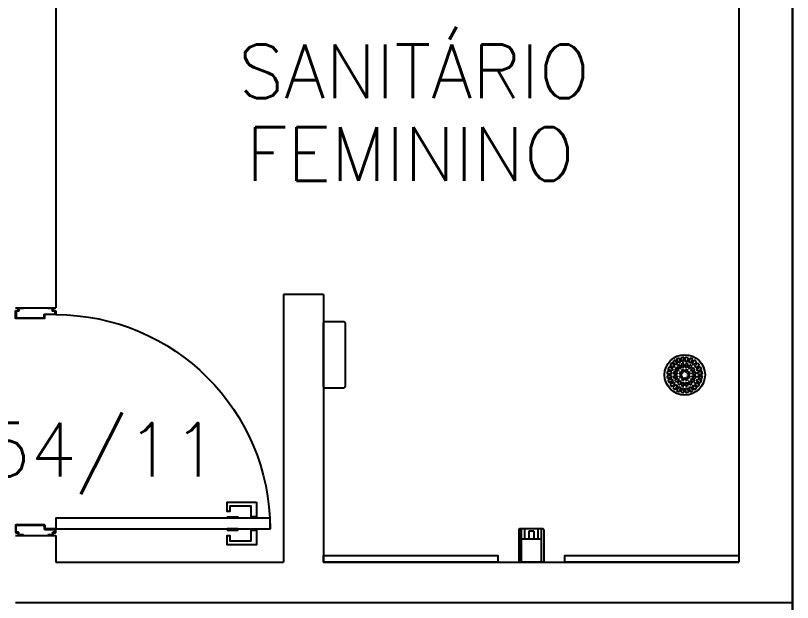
# Model space of a CAD drawing. Header units: millimetres. Extents: x 1887 to 2405, y 1100 to 1335.
# Drawn here: x 2115.51 to 2118.41, y 1239.848 to 1242.041 of the extents above; entities that cross this region are included whole.
import ezdxf

# ---------------------------------------------------------------- set-up
doc = ezdxf.new("R2010")
doc.units = ezdxf.units.MM
doc.linetypes.add('HIDDEN', pattern=[0.375, 0.25, -0.125])
for name, color, linetype in [('AR- ALV1', 235, 'Continuous'), ('AR-ALV', 2, 'Continuous'), ('AR-LOUCAS', 1, 'Continuous'), ('AR-PIS', 1, 'Continuous'), ('AR-PORTA', 1, 'Continuous'), ('ENDEREÇO', 2, 'Continuous'), ('HE_TIGRECAD', 1, 'Continuous'), ('maçaneta', 1, 'Continuous'), ('mov', 1, 'Continuous'), ('PM-PERFIL U-C', 2, 'Continuous'), ('pm1', 2, 'Continuous'), ('TEXTO', 2, 'Continuous'), ('WC-PROJ', 1, 'HIDDEN'), ('WC1', 1, 'Continuous'), ('WC2', 1, 'Continuous')]:
    doc.layers.add(name, color=color, linetype=linetype)
doc.styles.add('UNB-100', font='simplex.shx', dxfattribs={"height": 0.2})
doc.styles.add('UNB1-100', font='simplex.shx', dxfattribs={"height": 0.2})

# ---------------------------------------------------------------- blocks, each defined once
blk = doc.blocks.new('PM3')
at = {"layer": 'maçaneta'}
for points in [[(0.02, 0.825), (-0.035, 0.825), (-0.035, 0.715), (0, 0.715), (0, 0.725), (-0.02, 0.725), (-0.02, 0.8035, -0.414214), (-0.0185, 0.805), (0.02, 0.805)], [(0.125, 0.825), (0.07, 0.825), (0.07, 0.805), (0.1085, 0.805, -0.414214), (0.11, 0.8035), (0.11, 0.725), (0.09, 0.725), (0.09, 0.715), (0.125, 0.715)]]:
    blk.add_lwpolyline(points, format="xyb", close=True, dxfattribs=at)
for points in [[(0.02, 0.715), (0.02, 0.755), (0.025, 0.755), (0.025, 0.715)], [(0.07, 0.715), (0.07, 0.755), (0.065, 0.755), (0.065, 0.715)]]:
    blk.add_lwpolyline(points, close=True, dxfattribs=at)
at = {"layer": 'mov'}
blk.add_arc((0.025, 0.075), 0.8, 0, 90, dxfattribs=at)
at = {"layer": 'PM-PERFIL U-C'}
for p, q in [((0, 0.045), (0, 0.0635)), ((0.0015, 0.065), (0.01, 0.065)), ((0.002, 0.063), (0.002, 0.045)), ((0.0105, 0.063), (0.002, 0.063)), ((0.01, 0.065), (0.01, 0.0735)), ((0.0115, 0.075), (0.0235, 0.075)), ((0.012, 0.073), (0.012, 0.0645)), ((0.023, 0.073), (0.012, 0.073)), ((0.023, 0.0335), (0.023, 0.073)), ((0.025, 0.0735), (0.025, 0.034)), ((0.825, 0.0735), (0.825, 0.034)), ((0.8385, 0.075), (0.8265, 0.075)), ((0.827, 0.073), (0.838, 0.073)), ((0.827, 0.0335), (0.827, 0.073)), ((0.838, 0.073), (0.838, 0.0645)), ((0.8395, 0.063), (0.848, 0.063)), ((0.84, 0.065), (0.84, 0.0735)), ((0.8485, 0.065), (0.84, 0.065)), ((0.848, 0.063), (0.848, 0.045)), ((0.85, 0.045), (0.85, 0.0635)), ((0.002, 0.045), (0, 0.045)), ((0.038, 0.032), (0.0245, 0.032)), ((0.0385, 0.034), (0.025, 0.034)), ((0.038, 0.032), (0.038, -0.073)), ((0.04, 0.0325), (0.04, -0.0735)), ((0.81, 0.0325), (0.81, -0.0735)), ((0.8115, 0.034), (0.825, 0.034)), ((0.812, 0.032), (0.8255, 0.032)), ((0.812, 0.032), (0.812, -0.073)), ((0.848, 0.045), (0.85, 0.045)), ((0, -0.045), (0.002, -0.045)), ((0, -0.0635), (0, -0.045)), ((0.002, -0.045), (0.002, -0.063)), ((0.85, -0.045), (0.848, -0.045)), ((0.848, -0.045), (0.848, -0.063)), ((0.85, -0.0635), (0.85, -0.045)), ((0.01, -0.065), (0.0015, -0.065)), ((0.002, -0.063), (0.0105, -0.063)), ((0.01, -0.0735), (0.01, -0.065)), ((0.0385, -0.075), (0.0115, -0.075)), ((0.012, -0.0645), (0.012, -0.073)), ((0.012, -0.073), (0.038, -0.073)), ((0.8115, -0.075), (0.8385, -0.075)), ((0.838, -0.073), (0.812, -0.073)), ((0.838, -0.0645), (0.838, -0.073)), ((0.848, -0.063), (0.8395, -0.063)), ((0.84, -0.0735), (0.84, -0.065)), ((0.84, -0.065), (0.8485, -0.065))]:
    blk.add_line(p, q, dxfattribs=at)
for centre, start, end in [((0.0015, 0.0635), 90, 180), ((0.0115, 0.0735), 90, 180), ((0.0105, 0.0645), 270, 0), ((0.0235, 0.0735), 360, 90), ((0.8265, 0.0735), 90, 180), ((0.8395, 0.0645), 180, 270), ((0.8385, 0.0735), 0, 90), ((0.8485, 0.0635), 0, 90), ((0.0245, 0.0335), 180, 270), ((0.0385, 0.0325), 0, 90), ((0.8115, 0.0325), 90, 180), ((0.8255, 0.0335), 270, 0), ((0.0015, -0.0635), 180, 270), ((0.0115, -0.0735), 180, 270), ((0.0105, -0.0645), 0, 90), ((0.0385, -0.0735), 269.9386, 0), ((0.8115, -0.0735), 180, 270.0614), ((0.8395, -0.0645), 90, 180), ((0.8385, -0.0735), 270, 0), ((0.8485, -0.0635), 270, 0)]:
    blk.add_arc(centre, 0.0015, start, end, dxfattribs=at)
at = {"layer": 'pm1'}
blk.add_lwpolyline([(0.065, 0.875), (0.065, 0.075), (0.025, 0.075), (0.025, 0.875)], close=True, dxfattribs=at)
blk = doc.blocks.new('TLHR-01p')
at = {"layer": 'WC1', "color": 1}
blk.add_lwpolyline([(-0.117, 0.08), (0.117, 0.08, -0.414214), (0.125, 0.072), (0.125, 0.008, -0.414214), (0.117, 0), (-0.117, 0, -0.414214), (-0.125, 0.008), (-0.125, 0.072, -0.414214)], format="xyb", close=True, dxfattribs=at)
blk = doc.blocks.new('SBSPRAY-P')
at = {"layer": 'WC1', "color": 1}
for p, q in [((-0.0444, 0), (0.0444, 0)), ((-0.0469, -0.122), (-0.0469, -0.0025)), ((-0.0376, -0.0025), (-0.0376, -0.122)), ((0.0376, -0.122), (0.0376, -0.0025)), ((0.0376, -0.0025), (0.0376, -0.122)), ((0.0469, -0.122), (0.0469, -0.0025)), ((-0.0376, -0.0861), (0.0376, -0.0861)), ((-0.0444, -0.1245), (0.0444, -0.1245))]:
    blk.add_line(p, q, dxfattribs=at)
for centre, start, end in [((-0.0444, -0.0025), 90, 180), ((0.0444, -0.0025), 0, 90), ((-0.0351, -0.0025), 90, 180), ((0.0351, -0.0025), 0, 90), ((-0.0444, -0.122), 180, 270), ((-0.0351, -0.122), 180, 270), ((0.0351, -0.122), 270, 360), ((0.0444, -0.122), 270, 0)]:
    blk.add_arc(centre, 0.0025, start, end, dxfattribs=at)
at = {"layer": 'WC2', "color": 1}
for p, q in [((-0.0247, -0.1245), (-0.0247, -0.0861)), ((-0.0096, -0.1161), (-0.0096, -0.0861)), ((0.0096, -0.1161), (0.0096, -0.0861)), ((0.0247, -0.1245), (0.0247, -0.0861)), ((-0.0096, -0.1161), (0.0096, -0.1161))]:
    blk.add_line(p, q, dxfattribs=at)
blk = doc.blocks.new('caixasifon')
at = {"layer": 'HE_TIGRECAD', "color": 1}
for p, q in [((-0.0221, 0.0443), (-0.0303, 0.0584)), ((-0.0157, 0.0469), (-0.0199, 0.0627)), ((-0.0099, 0.0485), (-0.0141, 0.0643)), ((-0.003, 0.0494), (-0.003, 0.0657)), ((0.003, 0.0494), (0.003, 0.0657)), ((0.0099, 0.0485), (0.0141, 0.0643)), ((0.0157, 0.0469), (0.0199, 0.0627)), ((0.0221, 0.0443), (0.0303, 0.0584)), ((-0.0443, 0.0221), (-0.0584, 0.0303)), ((-0.0413, 0.0273), (-0.0554, 0.0355)), ((-0.0371, 0.0328), (-0.0486, 0.0444)), ((-0.0328, 0.0371), (-0.0444, 0.0486)), ((-0.0273, 0.0413), (-0.0355, 0.0554)), ((-0.0179, 0.0222), (-0.0271, 0.0314)), ((-0.0136, 0.025), (-0.0186, 0.0371)), ((-0.0081, 0.0273), (-0.0131, 0.0394)), ((-0.003, 0.0283), (-0.003, 0.0414)), ((0.003, 0.0283), (0.003, 0.0414)), ((0.0081, 0.0273), (0.0131, 0.0394)), ((0.0136, 0.025), (0.0186, 0.0371)), ((0.0179, 0.0222), (0.0271, 0.0314)), ((0.0273, 0.0413), (0.0355, 0.0554)), ((0.0328, 0.0371), (0.0444, 0.0486)), ((0.0371, 0.0328), (0.0486, 0.0444)), ((0.0413, 0.0273), (0.0554, 0.0355)), ((0.0443, 0.0221), (0.0584, 0.0303)), ((-0.0494, 0.003), (-0.0657, 0.003)), ((-0.0485, 0.0099), (-0.0643, 0.0141)), ((-0.0469, 0.0157), (-0.0627, 0.0199)), ((-0.0283, 0.003), (-0.0414, 0.003)), ((-0.0273, 0.0081), (-0.0394, 0.0131)), ((-0.025, 0.0136), (-0.0371, 0.0186)), ((-0.0222, 0.0179), (-0.0314, 0.0271)), ((-0.0106, 0.003), (-0.0203, 0.003)), ((-0.0096, 0.0054), (-0.0165, 0.0122)), ((-0.0054, 0.0096), (-0.0122, 0.0165)), ((-0.003, 0.0106), (-0.003, 0.0203)), ((0.003, 0.0106), (0.003, 0.0203)), ((0.0054, 0.0096), (0.0122, 0.0165)), ((0.0096, 0.0054), (0.0165, 0.0122)), ((0.0106, 0.003), (0.0203, 0.003)), ((0.0222, 0.0179), (0.0314, 0.0271)), ((0.025, 0.0136), (0.0371, 0.0186)), ((0.0273, 0.0081), (0.0394, 0.0131)), ((0.0283, 0.003), (0.0414, 0.003)), ((0.0469, 0.0157), (0.0627, 0.0199)), ((0.0485, 0.0099), (0.0643, 0.0141)), ((0.0494, 0.003), (0.0657, 0.003)), ((-0.0494, -0.003), (-0.0657, -0.003)), ((-0.0485, -0.0099), (-0.0643, -0.0141)), ((-0.0469, -0.0157), (-0.0627, -0.0199)), ((-0.0443, -0.0221), (-0.0584, -0.0303)), ((-0.0413, -0.0273), (-0.0554, -0.0355)), ((-0.0283, -0.003), (-0.0414, -0.003)), ((-0.0273, -0.0081), (-0.0394, -0.0131)), ((-0.025, -0.0136), (-0.0371, -0.0186)), ((-0.0222, -0.0179), (-0.0314, -0.0271)), ((-0.0179, -0.0222), (-0.0271, -0.0314)), ((-0.0106, -0.003), (-0.0203, -0.003)), ((-0.0136, -0.025), (-0.0186, -0.0371)), ((-0.0096, -0.0054), (-0.0165, -0.0122)), ((-0.0081, -0.0273), (-0.0131, -0.0394)), ((-0.0054, -0.0096), (-0.0122, -0.0165)), ((-0.003, -0.0106), (-0.003, -0.0203)), ((-0.003, -0.0283), (-0.003, -0.0414)), ((0.003, -0.0106), (0.003, -0.0203)), ((0.003, -0.0283), (0.003, -0.0414)), ((0.0054, -0.0096), (0.0122, -0.0165)), ((0.0081, -0.0273), (0.0131, -0.0394)), ((0.0096, -0.0054), (0.0165, -0.0122)), ((0.0106, -0.003), (0.0203, -0.003)), ((0.0136, -0.025), (0.0186, -0.0371)), ((0.0179, -0.0222), (0.0271, -0.0314)), ((0.0222, -0.0179), (0.0314, -0.0271)), ((0.025, -0.0136), (0.0371, -0.0186)), ((0.0273, -0.0081), (0.0394, -0.0131)), ((0.0283, -0.003), (0.0414, -0.003)), ((0.0413, -0.0273), (0.0554, -0.0355)), ((0.0443, -0.0221), (0.0584, -0.0303)), ((0.0469, -0.0157), (0.0627, -0.0199)), ((0.0485, -0.0099), (0.0643, -0.0141)), ((0.0494, -0.003), (0.0657, -0.003)), ((-0.0371, -0.0328), (-0.0486, -0.0444)), ((-0.0328, -0.0371), (-0.0444, -0.0486)), ((-0.0273, -0.0413), (-0.0355, -0.0554)), ((-0.0221, -0.0443), (-0.0303, -0.0584)), ((-0.0157, -0.0469), (-0.0199, -0.0627)), ((-0.0099, -0.0485), (-0.0141, -0.0643)), ((-0.003, -0.0494), (-0.003, -0.0657)), ((0.003, -0.0494), (0.003, -0.0657)), ((0.0099, -0.0485), (0.0141, -0.0643)), ((0.0157, -0.0469), (0.0199, -0.0627)), ((0.0221, -0.0443), (0.0303, -0.0584)), ((0.0273, -0.0413), (0.0355, -0.0554)), ((0.0328, -0.0371), (0.0444, -0.0486)), ((0.0371, -0.0328), (0.0486, -0.0444))]:
    blk.add_line(p, q, dxfattribs=at)
blk.add_circle((0, 0), 0.0755, dxfattribs=at)
for radius, start, end in [(0.0658, 107.6132, 117.3868), (0.0658, 92.6132, 102.3868), (0.0658, 77.6132, 87.3868), (0.0658, 62.6132, 72.3868), (0.0658, 152.6132, 162.3868), (0.0658, 137.6132, 147.3868), (0.0658, 122.6132, 132.3868), (0.0495, 138.4746, 146.5254), (0.0495, 123.4746, 131.5254), (0.0415, 116.6455, 130.8545), (0.0495, 108.4746, 116.5254), (0.0415, 94.1455, 108.3545), (0.0495, 93.4746, 101.5254), (0.0495, 78.4746, 86.5254), (0.0415, 71.6455, 85.8545), (0.0495, 63.4746, 71.5254), (0.0415, 49.1455, 63.3545), (0.0495, 48.4746, 56.5254), (0.0658, 47.6132, 57.3868), (0.0495, 33.4746, 41.5254), (0.0658, 32.6132, 42.3868), (0.0658, 17.6132, 27.3868), (0.0658, 167.6132, 177.3868), (0.0495, 168.4746, 176.5254), (0.0495, 153.4746, 161.5254), (0.0415, 161.6455, 175.8545), (0.0415, 139.1455, 153.3545), (0.0285, 163.5423, 173.9577), (0.0285, 141.0423, 151.4577), (0.0205, 143.415, 171.585), (0.0285, 118.5423, 128.9577), (0.0205, 98.415, 126.585), (0.011, 150.8266, 164.1734), (0.0285, 96.0423, 106.4577), (0.011, 105.8266, 119.1734), (0.0285, 73.5423, 83.9577), (0.0205, 53.415, 81.585), (0.011, 60.8266, 74.1734), (0.011, 15.8266, 29.1734), (0.0285, 51.0423, 61.4577), (0.0205, 8.415, 36.585), (0.0285, 28.5423, 38.9577), (0.0285, 6.0423, 16.4577), (0.0415, 26.6455, 40.8545), (0.0415, 4.1455, 18.3545), (0.0495, 18.4746, 26.5254), (0.0495, 3.4746, 11.5254), (0.0658, 2.6132, 12.3868), (0.0658, 182.6132, 192.3868), (0.0658, 197.6132, 207.3868), (0.0495, 183.4746, 191.5254), (0.0495, 198.4746, 206.5254), (0.0415, 184.1455, 198.3545), (0.0495, 213.4746, 221.5254), (0.0415, 206.6455, 220.8545), (0.0285, 186.0423, 196.4577), (0.0285, 208.5423, 218.9577), (0.0205, 188.415, 216.585), (0.0285, 231.0423, 241.4577), (0.0205, 233.415, 261.585), (0.011, 195.8266, 209.1734), (0.0285, 253.5423, 263.9577), (0.011, 240.8266, 254.1734), (0.011, 285.8266, 299.1734), (0.0205, 278.415, 306.585), (0.0285, 276.0423, 286.4577), (0.011, 330.8266, 344.1734), (0.0285, 298.5423, 308.9577), (0.0205, 323.415, 351.585), (0.0285, 321.0423, 331.4577), (0.0285, 343.5423, 353.9577), (0.0415, 319.1455, 333.3545), (0.0495, 318.4746, 326.5254), (0.0415, 341.6455, 355.8545), (0.0495, 333.4746, 341.5254), (0.0495, 348.4746, 356.5254), (0.0658, 332.6132, 342.3868), (0.0658, 347.6132, 357.3868), (0.0658, 212.6132, 222.3868), (0.0658, 227.6132, 237.3868), (0.0495, 228.4746, 236.5254), (0.0415, 229.1455, 243.3545), (0.0495, 243.4746, 251.5254), (0.0415, 251.6455, 265.8545), (0.0495, 258.4746, 266.5254), (0.0415, 274.1455, 288.3545), (0.0495, 273.4746, 281.5254), (0.0495, 288.4746, 296.5254), (0.0415, 296.6455, 310.8545), (0.0495, 303.4746, 311.5254), (0.0658, 302.6132, 312.3868), (0.0658, 317.6132, 327.3868), (0.0658, 242.6132, 252.3868), (0.0658, 257.6132, 267.3868), (0.0658, 272.6132, 282.3868), (0.0658, 287.6132, 297.3868)]:
    blk.add_arc((0, 0), radius, start, end, dxfattribs=at)

msp = doc.modelspace()

# ---------------------------------------------------------------- linework, layer by layer
at = {"layer": 'AR- ALV1'}
msp.add_line((2118.4097, 1227.3985), (2118.4097, 1243.4485), dxfattribs=at)
at = {"layer": 'AR-ALV'}
for p, q in [((2115.6597, 1243.4485), (2115.6597, 1240.9485)), ((2118.2097, 1243.4485), (2118.2097, 1239.9985)), ((2118.4097, 1243.4485), (2118.4097, 1239.8485)), ((2116.6597, 1240.9985), (2116.5097, 1240.9985)), ((2116.5097, 1240.9985), (2116.5097, 1239.9985)), ((2116.6597, 1240.9985), (2116.6597, 1239.9985)), ((2115.5097, 1240.9485), (2115.6597, 1240.9485)), ((2115.5097, 1240.0985), (2115.6597, 1240.0985)), ((2115.6597, 1240.0985), (2115.6597, 1239.9985)), ((2115.6597, 1239.9985), (2116.5097, 1239.9985)), ((2116.6597, 1239.9985), (2118.2097, 1239.9985)), ((2115.5097, 1239.8485), (2118.4097, 1239.8485))]:
    msp.add_line(p, q, dxfattribs=at)
at = {"layer": 'AR-PIS'}
msp.add_line((2118.4097, 1239.8485), (2118.4097, 1237.1235), dxfattribs=at)
at = {"layer": 'WC2'}
for points in [[(2117.3097, 1239.9985), (2116.6597, 1239.9985), (2116.6597, 1240.0235), (2117.3097, 1240.0235)], [(2118.2097, 1239.9985), (2117.5597, 1239.9985), (2117.5597, 1240.0235), (2118.2097, 1240.0235)]]:
    msp.add_lwpolyline(points, close=True, dxfattribs=at)

# ---------------------------------------------------------------- block references
at = {"layer": 'AR-LOUCAS'}
for name, p, rotation in [('TLHR-01p', (2116.6597, 1240.7735), 270), ('SBSPRAY-P', (2117.4347, 1239.9985), 180)]:
    msp.add_blockref(name, p, dxfattribs=dict(at, rotation=rotation))
at = {"layer": 'AR-PORTA', "xscale": -1, "rotation": 270}
msp.add_blockref('PM3', (2115.5847, 1240.0985), dxfattribs=at)
at = {"layer": 'WC-PROJ'}
msp.add_blockref('caixasifon', (2118.0077, 1240.6985), dxfattribs=at)

# ---------------------------------------------------------------- texts
at = {"layer": 'ENDEREÇO', "style": 'UNB1-100'}
msp.add_text('F1-54/11', height=0.2, dxfattribs=at).set_placement((2114.8452, 1240.3194))
at = {"layer": 'TEXTO', "style": 'UNB-100'}
for s, p in [('SANITÁRIO', (2116.3409, 1241.732)), ('FEMININO', (2116.37, 1241.4236))]:
    msp.add_text(s, height=0.2, dxfattribs=at).set_placement(p)

doc.saveas('drawing.dxf')
